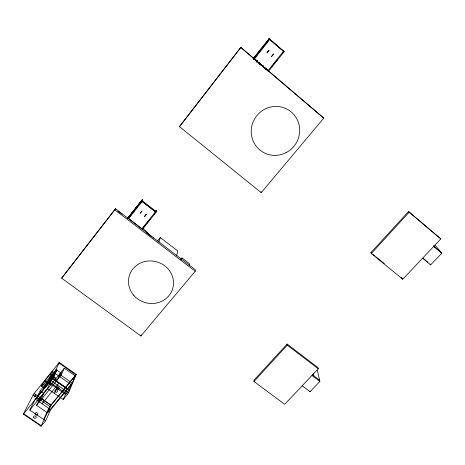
<?xml version="1.0" encoding="UTF-8"?>
<svg xmlns="http://www.w3.org/2000/svg" width="465" height="465" viewBox="0 0 465 465"><rect width="100%" height="100%" fill="white"/><g stroke="black" fill="none" stroke-linecap="round" stroke-linejoin="round"><path stroke-width="0.7" d="M195.23 271.264L195.44 269.84L115.454 208.686L61.659 278.18L140.895 335.986L195.23 271.264L114.809 209.814L115.454 208.686M189.15 265.713L189.488 263.713L181.943 257.935L180.682 259.458M141.424 202.327L142.424 199.694L128.485 217.347L128.323 218.283L141.912 228.838L142.331 228.995L143.208 227.897M181.542 259.9L181.943 257.935M176.654 255.814L177.758 250.931L160.315 237.569L157.583 240.94M140.895 335.986L141.209 334.847M142.813 228.303L142.447 229.355L156.048 212.273L156.519 210.604L155.345 211.395M63.24 399.54L68.495 392.942L76.312 374.325L50.325 405.858L40.984 426.318L45.634 420.831L50.656 409.653L71.25 384.683L53.876 372.552L50.487 376.731L47.895 382.038L65.507 394.256L63.24 399.54L47.343 388.542L52.4 378.062L35.288 399.115L29.818 410.066L45.634 420.831M158.861 242.213L160.315 237.569M264.085 67.216L262.928 66.675L263.202 65.792L262.138 65.577M260.795 64.891L260.569 63.775L259.144 62.705L260.348 64.403L260.667 63.624L260.348 64.403L260.795 64.891L258.825 63.194M154.177 214.138L156.071 211.453L142.028 200.636L127.846 218.533M76.306 374.482L59.293 362.438L33.497 394.303L23.262 414.292L50.179 381.224L59.322 362.555M268.293 40.618L269.09 38.682L283.894 51.499L282.551 53.19M72.133 383.044L75.185 375.842L64.333 368.228L40.228 397.825L36.543 405.358L47.535 412.874L72.133 383.044L61.06 375.307L64.333 368.228M65.507 394.256L68.96 390.077L71.25 384.683M179.478 126.625L240.858 47.354L323.785 118.139L261.231 192.65L179.478 126.625L240.858 47.354M47.535 412.874L50.999 405.224L75.185 375.842M43.698 419.517L48.779 408.363M54.335 393.378L56.724 388.165M127.561 218.329L128.485 217.347L128.032 218.329L142.424 199.694L141.872 201.06L142.197 201.455L155.525 211.767L155.932 211.935L156.519 210.604L155.415 211.494M49.918 406.538L33.079 394.977M53.498 377.278L56.916 370.169L60.636 372.767L57.294 379.917L53.498 377.278L48.941 382.887C53.417 385.252 52.289 386.357 48.709 383.172L36.439 398.273L40.211 400.865L43.832 393.396L40.135 390.844L52.208 375.97L55.126 378.004L55.352 377.725L50.04 374.029M141.203 202.246L142.424 199.694L127.253 218.567M47.895 382.038L51.324 377.807L53.876 372.552M36.439 398.273L40.135 390.844M267.852 41.147L269.09 38.682L284.132 51.714L268.41 71.465L268.032 70.942M261.946 65.867L262.928 66.675L263.097 65.925M127.817 218.469L142.028 200.636M256.744 62.351L257.534 61.258L256.494 60.421M128.084 218.573L132.141 213.028M253.867 58.607L269.398 39.002L261.336 49.249M128.23 218.48L142.424 199.694L127.869 218.341M253.553 59.189L269.09 38.682L253.012 58.718M127.631 218.451L128.485 217.347M143.255 227.734L144.138 226.589M61.659 278.18L114.809 209.814M253.256 58.956L269.229 38.862M258.197 53.237L253.716 58.933L254.111 59.288L269.805 39.356M259.092 52.097L259.993 50.958M128.631 218.684L142.197 201.455M253.262 59.038L257.226 54.045M141.912 228.838L155.525 211.767M267.811 70.942L283.545 51.202M144.964 225.694L145.841 224.595M146.719 223.491L150.666 218.538M271.763 66.71L272.659 65.588M273.56 64.461L277.605 59.386M282.313 53.115L283.894 51.499L283.615 51.202L284.132 51.714M52.429 375.691L56.916 370.169M29.818 410.066L47.343 388.542M36.543 405.358L61.06 375.307M42.048 403.748L58.817 383.247M65.954 387.496L65.577 387.955L52.022 378.522M287.097 344.065L253.902 380.289L253.96 381.48L284.725 404.306L318.24 368.792L317.979 367.629L287.097 344.065L287.265 345.164L318.24 368.792M370.855 252.664L408.572 211.505L440.82 238.905L402.771 279.221L371.308 253.506L370.855 252.664L371.971 253.582M253.96 381.48L287.265 345.164M371.308 253.506L409.165 212.22L408.572 211.505M302.209 385.776L310.085 391.699L319.862 381.416L317.368 370.378M422.609 258.197L430.648 264.876L441.75 253.204L435.339 245.421M260.731 64.728L260.569 63.775L259.139 63.246L260.138 64.118M265.3 68.25L266.253 68.611L266.997 69.616M261.975 65.542L263.219 66.094M258.889 63.019L260.569 63.775M253.687 58.846L254.768 59.392M254.808 59.351L253.425 58.526M23.738 413.815L41.478 425.853M23.32 414.088L41.03 426.103M34.096 393.506L50.912 405.062M40.228 397.825L50.999 405.224M35.288 399.115L50.656 409.653M43.251 384.445L45.675 386.119A8.312 0.808 -53.9 0 0 52.115 378.655A8.312 0.808 -53.9 0 0 54.882 373.006A8.312 0.808 -53.9 0 0 47.337 382.73A3.987 0.384 -53.9 0 0 43.774 387.787L41.368 386.113A3.987 0.372 -53.9 0 1 44.936 381.068A8.318 0.779 -53.9 0 1 52.481 371.332A8.318 0.779 -53.9 0 1 49.679 376.964A8.318 0.779 -53.9 0 1 43.251 384.445A3.987 0.372 -53.9 0 1 41.368 386.124M50.691 380.399L68.553 392.815M49.621 381.963L67.512 394.378M44.936 381.068L47.337 382.73M50.487 376.731L67.844 388.81M51.324 377.807L68.96 390.077M58.846 362.921L75.795 374.825M312.236 374.639L319.595 380.225M311.974 375.429L319.862 381.416M118.662 211.581L122.086 214.196M146.045 232.512L151.753 236.871M141.587 201.089L156.048 212.273M265.329 67.942L267.189 69.843M373.093 254.495L374.773 255.872M375.894 256.785L384.293 263.655M401.092 277.39L402.771 279.221M423.016 258.203L427.835 262.208M433.549 246.066L441.058 252.361M433.7 246.45L441.75 253.204M409.165 212.22L440.82 238.905M255.75 60.59L257.296 61.897M256.482 60.066L257.5 60.932M256.384 60.218L257.401 61.084L255.971 60.56L256.976 61.432M240.899 47.628L323.785 118.139M255.744 60.694L257.395 62.095M259.04 63.484L263.527 67.297M264.556 68.186L266.759 70.058M265.521 68.896L266.561 69.785M269.189 39.031L283.656 51.464M433.822 245.799L435.106 247.368M429.997 263.998L430.648 264.876M266.358 68.477L267.061 69.535M262.086 65.065L262.928 66.675M313.317 373.709L313.765 375.796M309.963 391.088L310.085 391.699M261.086 191.603L261.231 192.65M45.675 386.119A3.987 0.384 -53.9 0 1 43.774 387.787M152.892 237.749A1.505 1.436 22.2 0 1 153.34 238.289M117.901 211.261A1.535 1.453 32.3 0 1 118.203 211.337M142.836 228.559A7.068 1.941 38.7 0 1 148.777 234.616M61.636 372.959L60.072 375.098L61.636 372.959M56.532 369.396L54.951 371.529L56.532 369.396M41.001 398.278L39.449 400.4L41.001 398.278M35.933 394.797L34.375 396.924L35.933 394.797M140.837 212.383L140.168 213.278L142.017 210.936L140.837 212.383M267.66 51.975L266.968 52.905L269.107 50.197L267.66 51.975M146.382 214.144L144.534 216.481L146.382 214.144M273.536 53.986L271.397 56.684L273.536 53.986M156.519 210.604L155.636 211.744L156.519 210.604M56.654 388.676A1.366 1.197 18.5 0 0 58.945 388.432A1.366 1.197 18.5 0 0 57.404 386.746A1.366 1.197 18.5 0 0 56.654 388.676M55.248 391.751A1.378 1.203 18.5 0 0 57.555 391.507A1.378 1.203 18.5 0 0 56.003 389.81A1.378 1.203 18.5 0 0 55.248 391.751M35.445 414.571A1.349 1.163 18.6 0 0 37.7 414.338A1.349 1.163 18.6 0 0 36.165 412.693A1.349 1.163 18.6 0 0 35.445 414.571M33.887 417.808A1.36 1.168 18.5 0 0 36.165 417.57A1.36 1.168 18.5 0 0 34.613 415.919A1.36 1.168 18.5 0 0 33.887 417.808M285.905 152.753A24.657 24.058 -57.3 0 0 289.16 110.403A24.657 24.058 -57.3 0 0 251.286 129.549A24.657 24.058 -57.3 0 0 285.905 152.753M133.577 295.101A22.628 21.181 16.5 0 0 172.067 290.474A22.628 21.181 16.5 0 0 147.376 261.086A22.628 21.181 16.5 0 0 133.577 295.101"/></g></svg>
